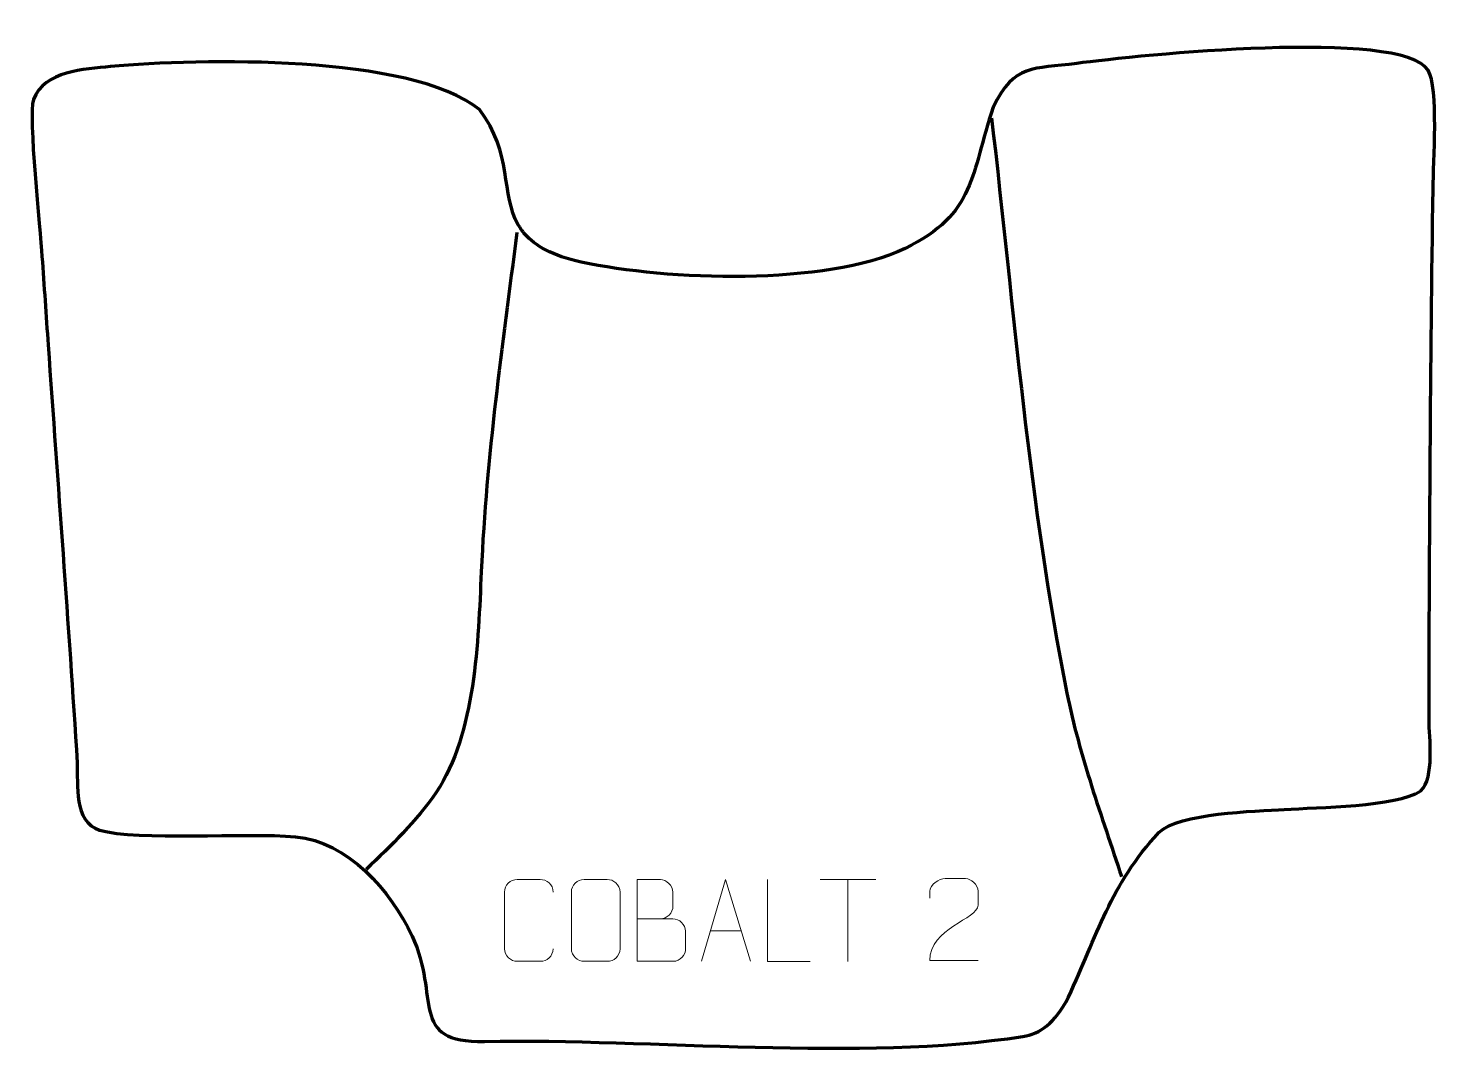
# Model space of a CAD drawing. Header units: millimetres. Extents: x -230 to 200, y -152 to 164.
import ezdxf

# ---------------------------------------------------------------- set-up
doc = ezdxf.new("R2010")
doc.units = ezdxf.units.MM
doc.header["$MEASUREMENT"] = 0
doc.layers.add('layer 2', color=7, linetype='Continuous')
doc.layers.add('layer 3', color=7, linetype='Continuous')

msp = doc.modelspace()

# ---------------------------------------------------------------- linework, layer by layer
at = {"layer": 'layer 2', "color": 142, "lineweight": 158}
for points, knots in [([(63.3005, 136.1727), (70.0456, 78.2066), (74.824, 17.9088), (86.2511, -39.2283), (86.2511, -39.2283), (90.1061, -58.5042), (96.8339, -76.5099), (102.8559, -95.1397)], [0, 0, 0, 0, 0.33333333, 0.33333333, 0.33333333, 0.33333333, 1, 1, 1, 1]), ([(-81.3284, 101.2151), (-85.8744, 65.8468), (-90.5786, 33.6051), (-92.1964, -2.2353), (-92.1964, -2.2353), (-93.1512, -23.3894), (-93.8604, -51.4802), (-105.9556, -69.4928), (-105.9556, -69.4928), (-111.859, -78.2844), (-119.6938, -85.6625), (-127.2995, -92.9566)], [0, 0, 0, 0, 0.25, 0.25, 0.25, 0.25, 0.5, 0.5, 0.5, 0.5, 1, 1, 1, 1])]:
    msp.add_open_spline(points, degree=3, knots=knots, dxfattribs=at)
at = {"layer": 'layer 2', "color": 250, "lineweight": 9}
for points, knots in [([(-70.2786, -117.1721), (-70.4184, -119.4955), (-72.0956, -120.9751), (-74.2433, -120.9859), (-74.2433, -120.9859), (-76.5752, -120.9855), (-78.9071, -120.9855), (-81.2386, -120.9859), (-81.2386, -120.9859), (-83.1636, -121.0913), (-85.1357, -119.2068), (-85.1245, -117.1895), (-85.1245, -117.1895), (-85.1241, -111.4194), (-85.1241, -105.6497), (-85.1245, -99.8804), (-85.1245, -99.8804), (-85.1203, -97.7423), (-83.3736, -96.0231), (-81.2212, -96.0366), (-81.2212, -96.0366), (-78.8955, -96.0366), (-76.5694, -96.0366), (-74.2433, -96.0366), (-74.2433, -96.0366), (-72.2967, -96.0011), (-70.3053, -97.4926), (-70.2786, -99.9302)], [0, 0, 0, 0, 0.125, 0.125, 0.125, 0.125, 0.25, 0.25, 0.25, 0.25, 0.375, 0.375, 0.375, 0.375, 0.5, 0.5, 0.5, 0.5, 0.625, 0.625, 0.625, 0.625, 0.75, 0.75, 0.75, 0.75, 1, 1, 1, 1]), ([(-60.8355, -96.0371), (-58.5098, -96.0371), (-56.1837, -96.0371), (-53.8576, -96.0371), (-53.8576, -96.0371), (-51.911, -96.0015), (-49.9196, -97.4931), (-49.8929, -99.9307), (-49.8929, -99.9307), (-49.8933, -105.6776), (-49.8933, -111.4249), (-49.8929, -117.1726), (-49.8929, -117.1726), (-50.0327, -119.496), (-51.7099, -120.9756), (-53.8576, -120.9864), (-53.8576, -120.9864), (-56.1895, -120.986), (-58.5214, -120.986), (-60.8529, -120.9864), (-60.8529, -120.9864), (-62.7779, -121.0918), (-64.75, -119.2073), (-64.7388, -117.19), (-64.7388, -117.19), (-64.7385, -111.4199), (-64.7385, -105.6502), (-64.7388, -99.8809), (-64.7388, -99.8809), (-64.7346, -97.7428), (-62.9879, -96.0236), (-60.8355, -96.0371)], [0, 0, 0, 0, 0.11111111, 0.11111111, 0.11111111, 0.11111111, 0.22222222, 0.22222222, 0.22222222, 0.22222222, 0.33333333, 0.33333333, 0.33333333, 0.33333333, 0.44444444, 0.44444444, 0.44444444, 0.44444444, 0.55555556, 0.55555556, 0.55555556, 0.55555556, 0.66666667, 0.66666667, 0.66666667, 0.66666667, 0.77777778, 0.77777778, 0.77777778, 0.77777778, 1, 1, 1, 1]), ([(-44.6965, -108.018), (-41.0579, -108.0176), (-37.4708, -108.0176), (-33.8314, -108.018), (-33.8314, -108.018), (-31.856, -108.0353), (-29.9324, -109.7714), (-29.9324, -111.821), (-29.9324, -111.821), (-29.9328, -112.9496), (-29.9328, -115.999), (-29.9324, -117.1279), (-29.9324, -117.1279), (-29.9148, -118.9858), (-31.4569, -120.9997), (-33.7784, -120.9828), (-33.7784, -120.9828), (-37.4182, -120.9824), (-41.0576, -120.9824), (-44.6965, -120.9828), (-44.6965, -120.9828), (-44.6965, -112.6645), (-44.6965, -104.3467), (-44.6965, -96.0292), (-44.6965, -96.0292), (-42.3228, -96.0292), (-39.9487, -96.0292), (-37.5745, -96.0292), (-37.5745, -96.0292), (-35.8937, -96.0116), (-33.7969, -97.9221), (-33.7792, -99.8845), (-33.7792, -99.8845), (-33.7796, -101.9506), (-33.7796, -102.0966), (-33.7792, -104.1631), (-33.7792, -104.1631), (-33.7619, -106.2292), (-35.6164, -108.0353), (-37.6264, -108.018)], [0, 0, 0, 0, 0.09090909, 0.09090909, 0.09090909, 0.09090909, 0.18181818, 0.18181818, 0.18181818, 0.18181818, 0.27272727, 0.27272727, 0.27272727, 0.27272727, 0.36363636, 0.36363636, 0.36363636, 0.36363636, 0.45454545, 0.45454545, 0.45454545, 0.45454545, 0.54545455, 0.54545455, 0.54545455, 0.54545455, 0.63636364, 0.63636364, 0.63636364, 0.63636364, 0.72727273, 0.72727273, 0.72727273, 0.72727273, 0.81818182, 0.81818182, 0.81818182, 0.81818182, 1, 1, 1, 1]), ([(-25.1169, -120.9828), (-25.1169, -120.9828), (-17.7459, -96.0293), (-17.7459, -96.0293), (-17.7459, -96.0293), (-17.7459, -96.0293), (-10.176, -120.9828), (-10.176, -120.9828)], [0, 0, 0, 0, 0.33333333, 0.33333333, 0.33333333, 0.33333333, 1, 1, 1, 1]), ([(8.0127, -120.9902), (8.0127, -120.9902), (-4.9364, -120.9902), (-4.9364, -120.9902), (-4.9364, -120.9902), (-4.9364, -120.9902), (-4.9364, -96.0366), (-4.9364, -96.0366)], [0, 0, 0, 0, 0.33333333, 0.33333333, 0.33333333, 0.33333333, 1, 1, 1, 1]), ([(59.1855, -120.752), (54.2711, -120.7517), (49.3567, -120.7517), (44.4426, -120.752), (44.4426, -120.752), (44.4426, -110.8197), (59.0936, -108.1785), (59.1855, -103.8682), (59.1855, -103.8682), (59.1852, -102.4441), (59.1852, -101.0204), (59.1855, -99.5971), (59.1855, -99.5971), (59.1686, -97.52), (57.0458, -95.7952), (55.3748, -95.7779), (55.3748, -95.7779), (53.3016, -95.7783), (51.2287, -95.7783), (49.1563, -95.7779), (49.1563, -95.7779), (47.3342, -95.7614), (44.5095, -97.5535), (44.4426, -99.6471), (44.4426, -99.6471), (44.4426, -99.6471), (44.4426, -101.7019), (44.4426, -101.7019)], [0, 0, 0, 0, 0.125, 0.125, 0.125, 0.125, 0.25, 0.25, 0.25, 0.25, 0.375, 0.375, 0.375, 0.375, 0.5, 0.5, 0.5, 0.5, 0.625, 0.625, 0.625, 0.625, 0.75, 0.75, 0.75, 0.75, 1, 1, 1, 1])]:
    msp.add_open_spline(points, degree=3, knots=knots, dxfattribs=at)
for points in [[(11.0231, -96.0601), (11.0231, -96.0601), (28.0103, -96.0601), (28.0103, -96.0601)], [(19.5169, -120.9901), (19.5169, -120.9901), (19.5169, -96.0366), (19.5169, -96.0366)], [(-22.3943, -111.7334), (-22.3943, -111.7334), (-12.8986, -111.7334), (-12.8986, -111.7334)]]:
    msp.add_open_spline(points, degree=3, dxfattribs=at)
at = {"layer": 'layer 3', "color": 242, "lineweight": 158}
msp.add_open_spline([(-224.1513, 66.9704), (-224.7753, 75.9654), (-225.3994, 84.9604), (-226.0234, 93.9554), (-226.0234, 93.9554), (-226.6107, 102.0022), (-230.2237, 136.7119), (-228.6618, 141.7916), (-228.6618, 141.7916), (-225.028, 150.5876), (-213.3101, 151.064), (-205.1198, 151.8365), (-205.1198, 151.8365), (-178.2847, 154.2324), (-113.6907, 155.6947), (-92.7355, 138.7058), (-92.7355, 138.7058), (-82.5544, 125.502), (-86.2687, 112.8359), (-80.9029, 103.5609), (-80.9029, 103.5609), (-80.34, 102.5879), (-79.6788, 101.6444), (-78.8918, 100.7386), (-78.8918, 100.7386), (-75.7505, 97.1227), (-70.6046, 94.1052), (-61.7014, 92.189), (-61.7014, 92.189), (-35.5478, 86.5599), (12.4952, 84.8482), (36.9469, 96.3455), (36.9469, 96.3455), (58.5634, 106.9421), (56.9261, 119.0353), (63.7512, 139.4493), (63.7512, 139.4493), (70.278, 152.8648), (75.938, 150.9797), (89.2214, 152.7742), (89.2214, 152.7742), (107.5837, 155.2548), (188.3369, 163.5276), (196.273, 150.6974), (196.273, 150.6974), (199.549, 145.4012), (197.909, 122.3664), (197.8006, 114.6814), (197.8006, 114.6814), (197.0625, 60.72), (196.6731, 6.7246), (196.5804, -47.2419), (196.5804, -47.2419), (196.6243, -52.9265), (198.3263, -65.0422), (194.0681, -69.01), (194.0681, -69.01), (186.4874, -73.963), (162.7534, -73.9994), (152.4848, -74.6764), (152.4848, -74.6764), (143.6478, -75.2326), (120.3487, -75.7472), (114.2562, -81.7013), (114.2562, -81.7013), (99.5694, -97.5029), (95.3668, -113.2717), (86.7217, -131.9581), (86.7217, -131.9581), (82.4246, -140.0212), (78.1692, -143.044), (72.7966, -143.8839), (72.7966, -143.8839), (23.2986, -151.6215), (-40.348, -144.4271), (-91.1908, -145.4022), (-91.1908, -145.4022), (-114.694, -145.853), (-104.571, -131.7944), (-113.2616, -113.3056), (-113.2616, -113.3056), (-119.7756, -99.4473), (-132.6979, -84.5124), (-148.8128, -83.0146), (-148.8128, -83.0146), (-163.8784, -81.6143), (-196.8944, -84.299), (-208.4839, -81.0022), (-208.4839, -81.0022), (-216.4632, -78.3982), (-215.0457, -67.079), (-215.3103, -60.4587), (-215.3103, -60.4587), (-217.9427, -18.0451), (-221.208, 24.5524), (-224.1513, 66.9704)], degree=3, knots=[0, 0, 0, 0, 0.04, 0.04, 0.04, 0.04, 0.08, 0.08, 0.08, 0.08, 0.12, 0.12, 0.12, 0.12, 0.16, 0.16, 0.16, 0.16, 0.2, 0.2, 0.2, 0.2, 0.24, 0.24, 0.24, 0.24, 0.28, 0.28, 0.28, 0.28, 0.32, 0.32, 0.32, 0.32, 0.36, 0.36, 0.36, 0.36, 0.4, 0.4, 0.4, 0.4, 0.44, 0.44, 0.44, 0.44, 0.48, 0.48, 0.48, 0.48, 0.52, 0.52, 0.52, 0.52, 0.56, 0.56, 0.56, 0.56, 0.6, 0.6, 0.6, 0.6, 0.64, 0.64, 0.64, 0.64, 0.68, 0.68, 0.68, 0.68, 0.72, 0.72, 0.72, 0.72, 0.76, 0.76, 0.76, 0.76, 0.8, 0.8, 0.8, 0.8, 0.84, 0.84, 0.84, 0.84, 0.88, 0.88, 0.88, 0.88, 0.92, 0.92, 0.92, 0.92, 1, 1, 1, 1], dxfattribs=at)

doc.saveas('drawing.dxf')
